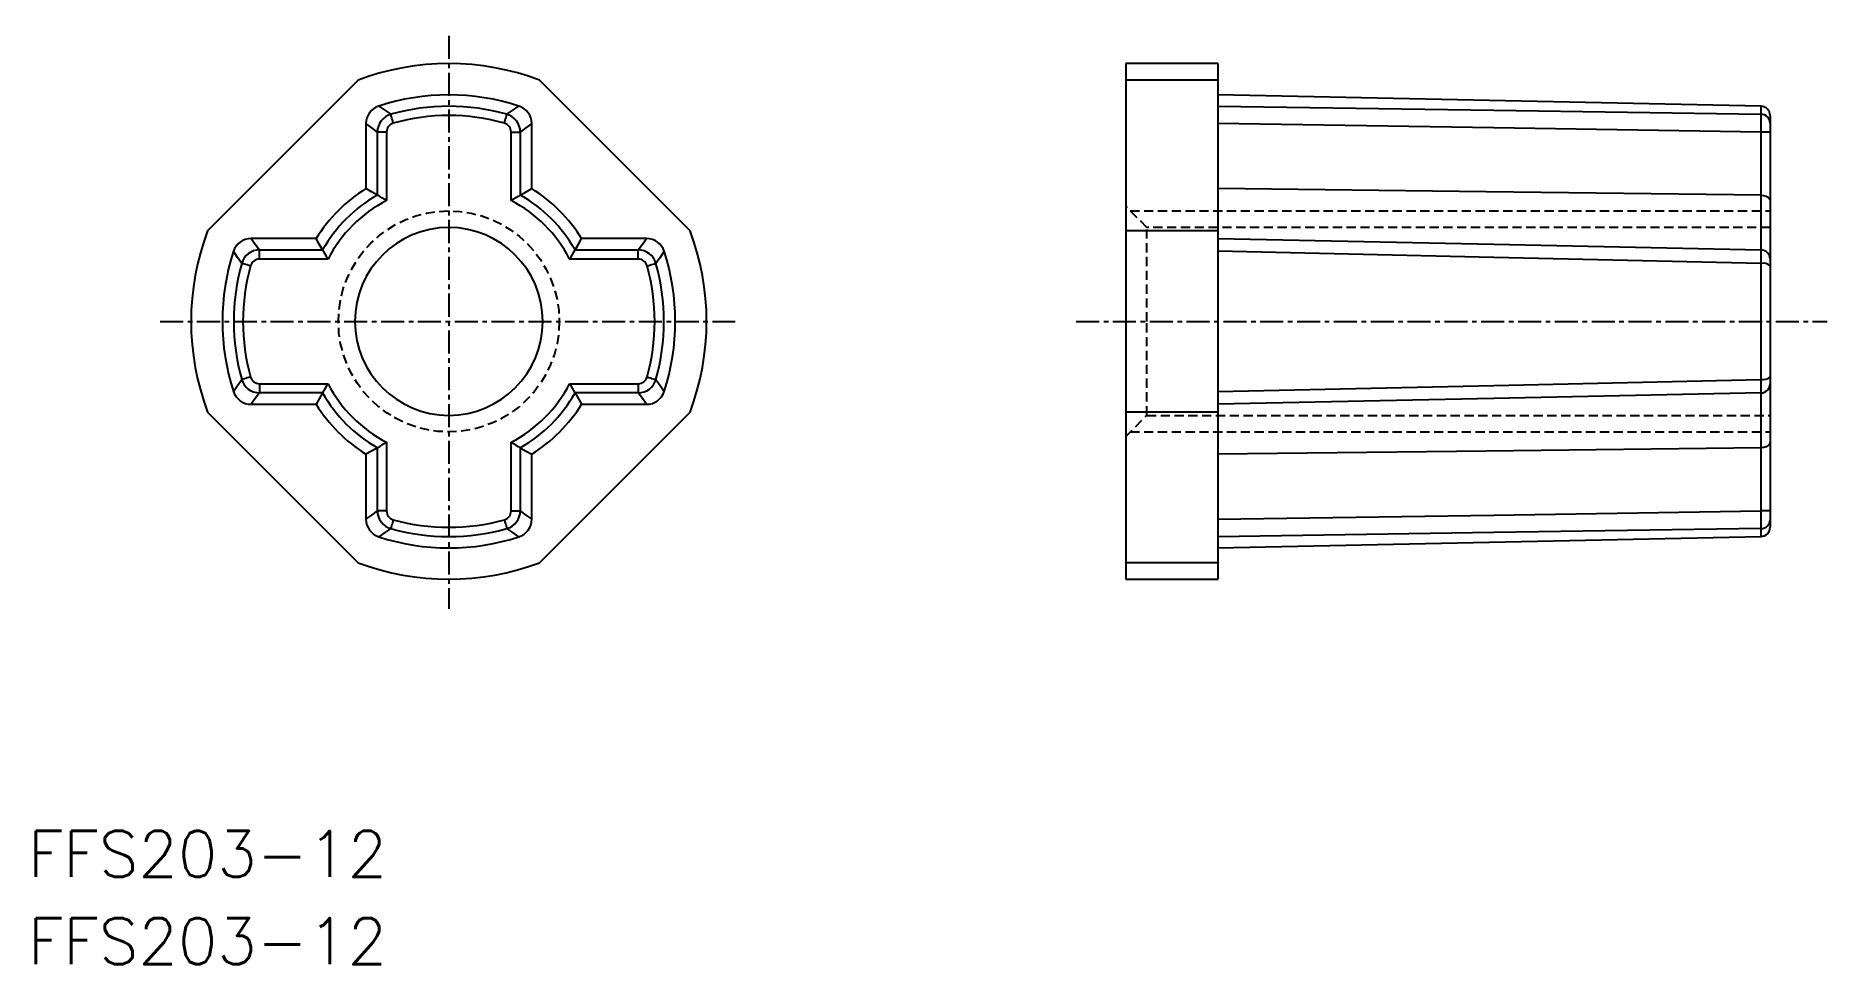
# Model space of a CAD drawing. Extents: x -22.4 to 74.9, y -34.9 to 15.5.
import ezdxf

# ---------------------------------------------------------------- set-up
doc = ezdxf.new("R2010")
doc.units = 0
doc.linetypes.add('CENTER', pattern=[2, 1.25, -0.25, 0.25, -0.25])
doc.linetypes.add('DASHED', pattern=[0.75, 0.5, -0.25])
doc.layers.get('0').update_dxf_attribs({"linetype": 'CONTINUOUS'})
doc.layers.add('CENTER', color=1, linetype='CENTER')
doc.styles.get("Standard").update_dxf_attribs({"font": 'txt.shx', "bigfont": 'extfont2.shx'})

msp = doc.modelspace()

# ---------------------------------------------------------------- linework, layer by layer
at = {"color": 7, "linetype": 'CONTINUOUS'}
for p, q in [((41.761, 14), (36.761, 14)), ((36.761, 14), (36.761, 13.104)), ((41.761, 14), (41.761, 13.104)), ((-4.927, 13.104), (-13.104, 4.927)), ((13.104, 4.927), (4.927, 13.104)), ((41.761, 13.104), (36.761, 13.104)), ((36.761, 13.104), (36.761, 4.927)), ((41.761, 13.104), (41.761, 4.927)), ((71.271, 11.682), (41.761, 12.3)), ((71.271, 11.249), (71.271, 11.682)), ((-4.5, 10.744), (-4.5, 7.211)), ((4.5, 7.211), (4.5, 10.744)), ((71.761, 11.182), (71.761, 10.767)), ((71.761, 10.767), (71.761, 10.286)), ((-3.382, 10.286), (-3.882, 10.286)), ((-3.882, 6.86), (-3.882, 10.286)), ((-3.382, 10.286), (-3.382, 6.562)), ((3.382, 10.286), (3.882, 10.286)), ((3.382, 6.562), (3.382, 10.286)), ((3.882, 10.286), (3.882, 6.86)), ((71.271, 6.86), (71.271, 10.286)), ((71.761, 10.286), (71.271, 10.286)), ((71.761, 10.286), (71.761, 6.562)), ((71.271, 3.882), (71.271, 6.86)), ((71.761, 6.562), (71.761, 3.382)), ((41.761, 4.927), (36.761, 4.927)), ((36.761, 4.927), (36.761, -4.927)), ((41.761, 4.927), (41.761, -4.927)), ((-7.211, 4.5), (-10.744, 4.5)), ((10.744, 4.5), (7.211, 4.5)), ((-10.286, 3.382), (-10.286, 3.882)), ((-10.286, 3.882), (-6.86, 3.882)), ((-6.562, 3.382), (-10.286, 3.382)), ((10.286, 3.382), (6.562, 3.382)), ((6.86, 3.882), (10.286, 3.882)), ((10.286, 3.382), (10.286, 3.882)), ((71.271, -3.152), (71.271, 3.152)), ((71.761, 3.382), (71.761, 3.017)), ((71.761, 3.017), (71.761, -3.017)), ((-10.286, -3.382), (-6.562, -3.382)), ((-10.286, -3.382), (-10.286, -3.882)), ((-6.86, -3.882), (-10.286, -3.882)), ((6.562, -3.382), (10.286, -3.382)), ((10.286, -3.882), (6.86, -3.882)), ((10.286, -3.382), (10.286, -3.882)), ((71.271, -6.86), (71.271, -3.882)), ((71.761, -3.017), (71.761, -3.382)), ((71.761, -3.382), (71.761, -6.562)), ((-10.744, -4.5), (-7.211, -4.5)), ((7.211, -4.5), (10.744, -4.5)), ((-13.104, -4.927), (-4.927, -13.104)), ((4.927, -13.104), (13.104, -4.927)), ((41.761, -4.927), (36.761, -4.927)), ((36.761, -4.927), (36.761, -13.104)), ((41.761, -4.927), (41.761, -13.104)), ((-3.382, -6.562), (-3.382, -10.286)), ((3.382, -10.286), (3.382, -6.562)), ((71.761, -6.562), (71.761, -10.286)), ((-4.5, -7.211), (-4.5, -10.744)), ((-3.882, -10.286), (-3.882, -6.86)), ((3.882, -6.86), (3.882, -10.286)), ((4.5, -10.744), (4.5, -7.211)), ((71.271, -10.286), (71.271, -6.86)), ((-3.382, -10.286), (-3.882, -10.286)), ((3.382, -10.286), (3.882, -10.286)), ((71.761, -10.286), (71.271, -10.286)), ((71.761, -10.286), (71.761, -10.767)), ((71.271, -11.682), (71.271, -11.249)), ((71.761, -10.767), (71.761, -11.182)), ((41.761, -12.3), (71.271, -11.682)), ((41.761, -13.104), (36.761, -13.104)), ((36.761, -13.104), (36.761, -14)), ((41.761, -13.104), (41.761, -14)), ((36.761, -14), (41.761, -14))]:
    msp.add_line(p, q, dxfattribs=at)
at = {"color": 3, "linetype": 'DASHED'}
for p, q in [((37.911, 5.1), (36.761, 6.25)), ((37.011, 6), (71.761, 6)), ((37.911, 0), (37.911, 5.1)), ((71.761, 5.1), (37.911, 5.1)), ((37.911, -5.1), (37.911, 0)), ((36.761, -6.25), (37.911, -5.1)), ((37.911, -5.1), (71.761, -5.1)), ((37.011, -6), (71.761, -6))]:
    msp.add_line(p, q, dxfattribs=at)
at = {"color": 7, "linetype": 'CONTINUOUS', "flags": 128}
for points in [[(-3.81, 11.695), (-3.476, 11.471), (-3.152, 11.249)], [(3.152, 11.249), (3.476, 11.471), (3.81, 11.695)], [(41.761, 11.695), (56.75, 11.471), (71.271, 11.249)], [(-3.882, 10.286), (-4.186, 10.514), (-4.5, 10.744)], [(-3.017, 10.767), (-3.043, 10.86), (-3.068, 10.949), (-3.091, 11.032), (-3.111, 11.104), (-3.128, 11.164), (-3.141, 11.209), (-3.149, 11.238), (-3.152, 11.249)], [(3.017, 10.767), (3.043, 10.86), (3.068, 10.949), (3.091, 11.032), (3.111, 11.104), (3.128, 11.164), (3.141, 11.209), (3.149, 11.238), (3.152, 11.249)], [(4.5, 10.744), (4.186, 10.514), (3.882, 10.286)], [(71.271, 10.286), (56.75, 10.514), (41.761, 10.744)], [(-3.882, 6.86), (-4.195, 7.04), (-4.5, 7.211)], [(3.882, 6.86), (4.195, 7.04), (4.5, 7.211)], [(71.271, 6.86), (56.345, 7.04), (41.761, 7.211)], [(71.271, 6.86), (71.42, 6.845), (71.55, 6.806), (71.657, 6.745), (71.733, 6.661), (71.761, 6.564), (71.761, 6.562)], [(-10.744, 4.5), (-10.514, 4.186), (-10.286, 3.882)], [(-6.86, 3.882), (-7.04, 4.195), (-7.211, 4.5)], [(6.86, 3.882), (7.04, 4.195), (7.211, 4.5)], [(10.286, 3.882), (10.514, 4.186), (10.744, 4.5)], [(41.761, 4.5), (56.75, 4.186), (71.271, 3.882)], [(-11.249, 3.152), (-11.471, 3.476), (-11.695, 3.81)], [(-10.767, 3.017), (-10.86, 3.043), (-10.949, 3.068), (-11.032, 3.091), (-11.104, 3.111), (-11.164, 3.128), (-11.209, 3.141), (-11.238, 3.149), (-11.249, 3.152)], [(10.767, 3.017), (10.86, 3.043), (10.949, 3.068), (11.032, 3.091), (11.104, 3.111), (11.164, 3.128), (11.209, 3.141), (11.238, 3.149), (11.249, 3.152)], [(11.695, 3.81), (11.471, 3.476), (11.249, 3.152)], [(71.271, 3.152), (56.75, 3.476), (41.761, 3.81)], [(-11.695, -3.81), (-11.471, -3.476), (-11.249, -3.152)], [(-10.767, -3.017), (-10.86, -3.043), (-10.949, -3.068), (-11.032, -3.091), (-11.104, -3.111), (-11.164, -3.128), (-11.209, -3.141), (-11.238, -3.149), (-11.249, -3.152)], [(-10.286, -3.882), (-10.514, -4.186), (-10.744, -4.5)], [(-6.86, -3.882), (-7.04, -4.195), (-7.211, -4.5)], [(6.86, -3.882), (7.04, -4.195), (7.211, -4.5)], [(10.744, -4.5), (10.514, -4.186), (10.286, -3.882)], [(10.767, -3.017), (10.86, -3.043), (10.949, -3.068), (11.032, -3.091), (11.104, -3.111), (11.164, -3.128), (11.209, -3.141), (11.238, -3.149), (11.249, -3.152)], [(11.249, -3.152), (11.471, -3.476), (11.695, -3.81)], [(41.761, -3.81), (56.75, -3.476), (71.271, -3.152)], [(71.271, -3.882), (56.75, -4.186), (41.761, -4.5)], [(71.761, -6.562), (71.761, -6.564), (71.733, -6.661), (71.657, -6.745), (71.55, -6.806), (71.42, -6.845), (71.271, -6.86)], [(-3.882, -6.86), (-4.195, -7.04), (-4.5, -7.211)], [(3.882, -6.86), (4.195, -7.04), (4.5, -7.211)], [(71.271, -6.86), (56.345, -7.04), (41.761, -7.211)], [(-4.5, -10.744), (-4.186, -10.514), (-3.882, -10.286)], [(3.882, -10.286), (4.186, -10.514), (4.5, -10.744)], [(41.761, -10.744), (56.75, -10.514), (71.271, -10.286)], [(-3.152, -11.249), (-3.476, -11.471), (-3.81, -11.695)], [(-3.017, -10.767), (-3.043, -10.86), (-3.068, -10.949), (-3.091, -11.032), (-3.111, -11.104), (-3.128, -11.164), (-3.141, -11.209), (-3.149, -11.238), (-3.152, -11.249)], [(3.017, -10.767), (3.043, -10.86), (3.068, -10.949), (3.091, -11.032), (3.111, -11.104), (3.128, -11.164), (3.141, -11.209), (3.149, -11.238), (3.152, -11.249)], [(3.81, -11.695), (3.476, -11.471), (3.152, -11.249)], [(71.271, -11.249), (56.75, -11.471), (41.761, -11.695)]]:
    msp.add_lwpolyline(points, dxfattribs=at)
at = {"color": 3, "linetype": 'DASHED'}
msp.add_circle((0, 0), 6, dxfattribs=at)
at = {"color": 7, "linetype": 'CONTINUOUS', "extrusion": (0, 0, -1)}
msp.add_circle((0, 0), 5.1, dxfattribs=at)
at = {"color": 7, "linetype": 'CONTINUOUS'}
for centre, radius, start, end in [((0, 0), 14, 69.39575, 110.60425), ((-3.5, 10.744), 1, 108.04192, 180), ((0, 0), 12.3, 71.95596, 108.04404), ((0, 0), 11.682, 74.3474, 105.6526), ((3.5, 10.744), 1, 0, 71.9581), ((71.261, 11.182), 0.5, 0, 88.8), ((-2.882, 10.286), 1, 105.66227, 179.99036), ((-2.882, 10.286), 0.5, 105.65033, 180), ((0, 0), 11.182, 74.3474, 105.6526), ((2.882, 10.286), 0.5, 0, 74.34964), ((2.882, 10.286), 1, 0.00943, 74.33794), ((42.413, 10.767), 28.862, 359.04441, 0.95559), ((71.27, 10.758), 0.491, 1.07136, 89.89374), ((0, 0), 8.5, 121.96572, 148.03428), ((0, 0), 7.882, 119.50533, 150.49467), ((-18.943, -18.977), 29.906, 58.64476, 59.75973), ((18.947, -18.982), 29.912, 120.24043, 121.35517), ((0, 0), 7.882, 29.50533, 60.49467), ((0, 0), 8.5, 31.96572, 58.03428), ((0, 0), 7.382, 117.26702, 152.73298), ((0, 0), 7.382, 27.26702, 62.73298), ((0, 0), 14, 159.39575, 200.60425), ((0, 0), 14, 339.39575, 20.60425), ((-10.744, 3.5), 1, 89.99786, 161.95808), ((10.744, 3.5), 1, 18.04184, 90.00222), ((0, 0), 12.3, 161.95596, 198.04404), ((0, 0), 11.682, 164.3474, 195.6526), ((-10.286, 2.882), 1, 90.00952, 164.33788), ((0, 0), 11.182, 164.3474, 195.6526), ((-10.286, 2.882), 0.5, 89.99757, 164.34981), ((18.987, 18.95), 29.918, 210.24045, 211.35496), ((-18.987, 18.95), 29.918, 328.64504, 329.75955), ((10.286, 2.882), 1, 15.66204, 89.99059), ((10.286, 2.882), 0.5, 15.65026, 90.00236), ((0, 0), 11.182, 344.3474, 15.6526), ((0, 0), 11.682, 344.3474, 15.6526), ((0, 0), 12.3, 341.95596, 18.04404), ((61.95, 3.517), 9.328, 357.7574, 2.2426), ((71.261, 3.382), 0.5, 0, 88.8), ((71.382, 2.6), 0.563, 47.78577, 101.4069), ((-10.744, -3.5), 1, 198.04189, 270.00217), ((-10.286, -2.882), 1, 195.66212, 269.99048), ((-10.286, -2.882), 0.5, 195.65017, 270.00246), ((18.987, -18.95), 29.918, 148.64504, 149.75955), ((0, 0), 7.882, 209.50533, 240.49467), ((0, 0), 7.382, 207.26702, 242.73298), ((0, 0), 7.382, 297.26702, 332.73298), ((0, 0), 7.882, 299.50533, 330.49467), ((-18.987, -18.95), 29.918, 30.24045, 31.35496), ((10.286, -2.882), 0.5, 269.99727, 344.35011), ((10.286, -2.882), 1, 270.00946, 344.33791), ((10.744, -3.5), 1, 269.99786, 341.95808), ((71.382, -2.6), 0.563, 258.5931, 312.21423), ((39.51, -3.517), 31.763, 359.34155, 0.65845), ((71.261, -3.382), 0.5, 271.2, 0), ((0, 0), 8.5, 211.96572, 238.03428), ((0, 0), 8.5, 301.96572, 328.03428), ((-18.943, 18.977), 29.906, 300.24027, 301.35524), ((18.947, 18.982), 29.912, 238.64483, 239.75957), ((-2.882, -10.286), 1, 180.00963, 254.33775), ((-2.882, -10.286), 0.5, 180, 254.34972), ((2.882, -10.286), 0.5, 285.65043, 0), ((2.882, -10.286), 1, 285.66215, 359.99048), ((19.973, -10.767), 51.301, 359.46239, 0.53761), ((-3.5, -10.744), 1, 180, 251.9581), ((0, 0), 11.682, 254.3474, 285.6526), ((0, 0), 11.182, 254.3474, 285.6526), ((3.5, -10.744), 1, 288.04179, 0), ((71.27, -10.758), 0.491, 270.10626, 358.92864), ((71.261, -11.182), 0.5, 271.2, 0), ((0, 0), 12.3, 251.95596, 288.04404), ((0, 0), 14, 249.39575, 290.60425)]:
    msp.add_arc(centre, radius, start, end, dxfattribs=at)
at = {"layer": 'CENTER', "color": 1, "linetype": 'CENTER'}
for p, q in [((0, 15.508), (0, -15.6)), ((34.071, 0), (74.86, 0)), ((-15.678, 0), (15.558, 0))]:
    msp.add_line(p, q, dxfattribs=at)

# ---------------------------------------------------------------- texts
at = {"color": 7, "linetype": 'CONTINUOUS'}
for p in [(-22.86, -30.169), (-22.86, -34.904)]:
    msp.add_text('FFS203-12', height=2.5, dxfattribs=at).set_placement(p)

doc.saveas('drawing.dxf')
